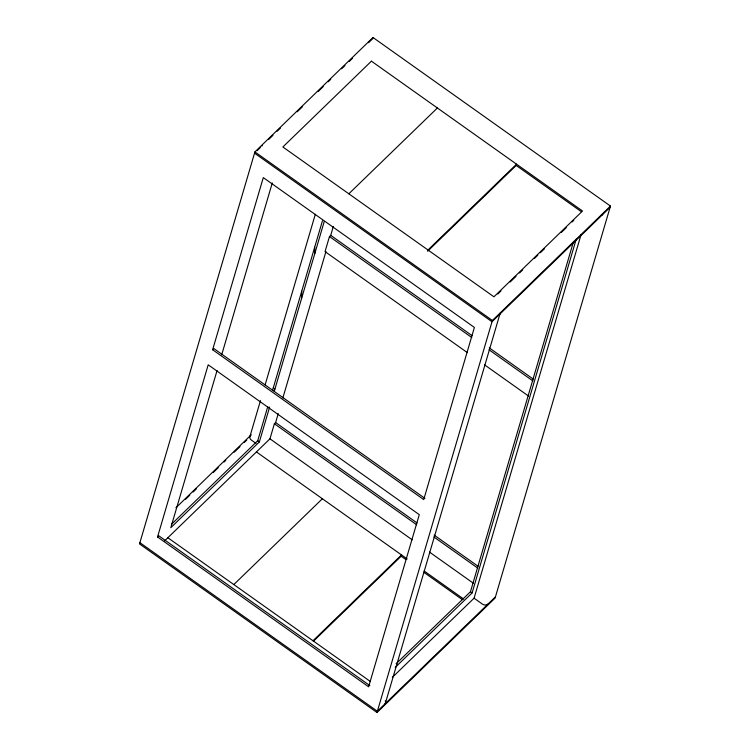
<?xml version="1.0" encoding="UTF-8"?>
<svg xmlns="http://www.w3.org/2000/svg" width="750" height="750" viewBox="0 0 750 750"><rect width="100%" height="100%" fill="white"/><g stroke="black" fill="none" stroke-linecap="round" stroke-linejoin="round"><path stroke-width="1.12" d="M301.537 298.641L301.734 291.188M254.916 151.903L139.528 543.928L377.006 712.5L495.084 598.097L610.472 206.072L372.994 37.5L254.916 151.903L492.384 320.475L377.006 712.5M157.537 536.962L208.2 364.819L419.278 514.659L368.616 686.803L157.537 536.962L158.766 535.772L369.853 685.613M212.634 349.744L263.297 177.6L474.384 327.441L423.722 499.584L212.634 349.744L213.863 348.553L424.95 498.394M217.078 370.491L170.812 527.681L259.378 441.881L269.625 407.072M221.709 354.769L272.269 182.981M249.919 436.509L260.484 400.594M265.116 384.872L315.328 214.256M372.994 37.5L372.628 38.756L368.522 42.731M171.675 524.091L257.728 440.709L267.759 406.631M272.616 390.141L322.444 220.828M274.247 391.359L324.262 221.419M164.672 540.825L269.953 438.825L274.387 423.75L275.616 422.559L278.25 413.616M333.347 226.397L330.722 235.341L329.484 236.531L325.05 251.606L467.362 352.631M282.853 397.969L325.95 251.531M313.444 641.203L401.166 556.209L401.541 554.953L312.975 640.753M427.613 251.241L516.178 165.441L516.553 164.184L427.987 249.984M500.081 313.491L385.444 703.003A4.181 3.263 16.4 0 0 385.238 700.856M396.103 663.769L470.466 591.722L573.572 241.406M395.231 667.406L472.097 592.931L576.206 239.203M392.362 677.344L474.075 598.181L581.119 234.488M257.053 150.722L260.278 147.6M268.781 139.369L272.963 135.309M277.153 131.25L280.5 128.006M297.253 111.778L302.278 106.913M318.188 91.5L323.212 86.625M328.238 81.759L330.75 79.322M341.644 68.775L344.991 65.531M349.181 61.472L352.528 58.228M348.834 193.791L437.391 107.991M175.912 507.787L251.288 434.756M185.597 499.303L189.778 495.244M193.134 492L196.481 488.756M213.234 472.528L218.259 467.662M224.119 461.981L225.797 460.359M234.169 452.241L240.028 446.569M244.219 442.509L246.731 440.072M497.756 294.019L500.972 290.906M510.178 281.991L516.038 276.309M519.478 272.972L522.731 269.822M534.441 258.478L537.797 255.234M540.366 252.731L544.491 248.747M561.253 232.5L566.269 227.644M572.1 221.991L573.787 220.359M492.384 320.475L610.472 206.072M610.097 207.328L492.009 321.731L254.541 153.159M233.822 584.559L322.387 498.759M495.459 596.841L377.372 711.244L139.903 542.672M516.178 165.441L581.203 211.594M330.722 235.341L472.078 335.681M489.272 347.887L533.203 379.078M329.484 236.531L471.806 337.556M489 349.762L532.931 380.944M484.556 364.838L528.497 396.028M273.263 387.938L274.913 389.109M275.616 422.559L416.981 522.9M434.166 535.106L478.106 566.297M274.387 423.75L416.7 524.775M433.894 536.972L477.834 568.162M269.953 438.825L412.266 539.85M429.459 552.056L473.391 583.247M257.728 440.709L259.378 441.881M256.022 443.4L251.447 440.147A4.181 3.263 16.4 0 1 250.603 435.422M474.075 598.181L482.316 604.031A4.181 3.263 16.4 0 0 488.081 603.994M256.416 451.931L407.194 558.966M424.153 571.003L463.734 599.1M401.166 556.209L405.881 559.547M423.788 572.259L462.422 599.691M167.859 537.741L370.463 681.553M470.466 591.722L472.097 592.931M314.681 247.209L314.85 253.406M261.919 146.006A4.181 3.263 16.4 0 1 262.275 145.716M385.275 703.397A4.181 3.263 16.4 0 1 384.75 704.091M500.184 313.078A4.181 3.263 16.4 0 1 499.397 314.578M602.719 214.481A4.181 3.263 16.4 0 1 601.05 215.353M371.428 61.162L282.863 146.972L493.95 296.812L582.516 211.003L371.428 61.162"/></g></svg>
